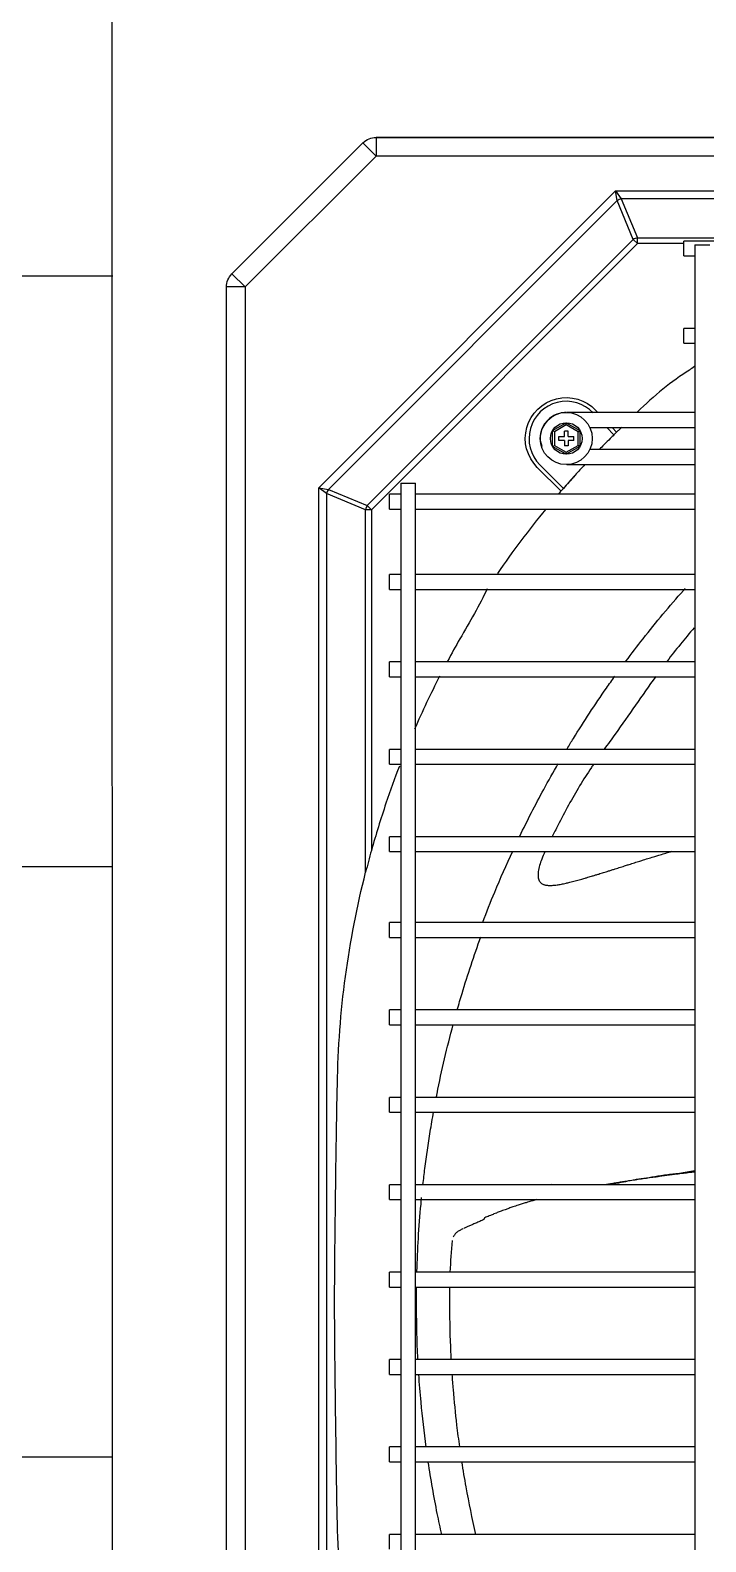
# Model space of a CAD drawing. Extents: x 58467 to 79089, y -33726 to -17391.
# Drawn here: x 72186.26 to 72204.41, y -19129.44 to -19088.81 of the extents above; entities that cross this region are included whole.
import ezdxf

# ---------------------------------------------------------------- set-up
doc = ezdxf.new("R2010")
doc.units = 0
doc.header["$LTSCALE"] = 100
doc.layers.add('BA_elev1', color=7, linetype='Continuous')
doc.layers.add('BA_elev3', color=8, linetype='Continuous')

# ---------------------------------------------------------------- blocks, each defined once
blk = doc.blocks.new('ZSGT')
at = {"color": 3}
for p, q in [((40323.672, -24502.831, -3.539), (40255.667, -24502.831, -3.539)), ((40255.667, -24502.831, -3.539), (40323.719, -24502.831, -3.539)), ((40255.667, -24502.831, -3.539), (40255.667, -24503.331, -3.539)), ((40323.672, -24502.831, -3.539), (40255.667, -24502.831, -3.539)), ((40251.793, -24506.499, -3.539), (40255.314, -24502.977, -3.539)), ((40255.667, -24503.331, -3.539), (40255.314, -24502.977, -3.539)), ((40255.667, -24503.331, -3.539), (40252.146, -24506.852, -3.539)), ((40323.719, -24503.331, -3.539), (40255.667, -24503.331, -3.539)), ((40254.125, -24512.252, -3.539), (40262.103, -24504.271, -3.539)), ((40262.145, -24504.529, -3.539), (40254.383, -24512.295, -3.539)), ((40262.103, -24504.271, -3.539), (40311.158, -24504.271, -3.539)), ((40262.103, -24504.271, -3.539), (40262.255, -24504.483, -3.539)), ((40262.145, -24504.529, -3.539), (40262.103, -24504.271, -3.539)), ((40262.579, -24505.576, -3.539), (40262.145, -24504.529, -3.539)), ((40262.255, -24504.483, -3.539), (40262.689, -24505.531, -3.539)), ((40311.07, -24504.483, -3.539), (40262.255, -24504.483, -3.539)), ((40255.43, -24512.729, -3.539), (40262.579, -24505.576, -3.539)), ((40262.689, -24505.686, -3.539), (40255.54, -24512.838, -3.539)), ((40262.689, -24505.686, -3.539), (40262.579, -24505.576, -3.539)), ((40262.689, -24505.531, -3.539), (40271.369, -24505.531, -3.539)), ((40262.689, -24505.686, -3.539), (40262.689, -24505.531, -3.539)), ((40263.934, -24505.686, -3.539), (40262.689, -24505.686, -3.539)), ((40309.327, -24505.617, -3.539), (40263.934, -24505.617, -3.539)), ((40263.934, -24506.017, -3.539), (40263.934, -24505.617, -3.539)), ((40264.234, -24505.717, -3.539), (40264.234, -24624.08, -3.539)), ((40264.234, -24505.717, -3.539), (40264.434, -24505.717, -3.539)), ((40264.434, -24505.717, -3.539), (40264.634, -24505.717, -3.539)), ((40263.934, -24506.017, -3.539), (40264.234, -24506.017, -3.539)), ((40252.146, -24506.852, -3.539), (40251.793, -24506.499, -3.539)), ((40251.646, -24622.901, -3.539), (40251.646, -24506.852, -3.539)), ((40252.146, -24506.852, -3.539), (40251.646, -24506.852, -3.539)), ((40252.146, -24506.852, -3.539), (40252.146, -24622.901, -3.539)), ((40264.234, -24507.966, -3.539), (40263.934, -24507.966, -3.539)), ((40263.934, -24508.366, -3.539), (40263.934, -24507.966, -3.539)), ((40263.934, -24508.366, -3.539), (40264.234, -24508.366, -3.539)), ((40261.574, -24510.169, -3.539), (40261.628, -24510.226, -3.539)), ((40260.408, -24510.713, -3.539), (40260.776, -24510.5, -3.539)), ((40260.776, -24510.558, -3.539), (40260.458, -24510.742, -3.539)), ((40260.776, -24510.5, -3.539), (40261.144, -24510.713, -3.539)), ((40260.776, -24510.558, -3.539), (40260.776, -24510.5, -3.539)), ((40261.094, -24510.742, -3.539), (40260.776, -24510.558, -3.539)), ((40262.168, -24510.226, -3.539), (40260.792, -24510.226, -3.539)), ((40261.408, -24510.626, -3.539), (40262.168, -24510.626, -3.539)), ((40262.059, -24510.826, -3.539), (40261.869, -24510.626, -3.539)), ((40262.007, -24510.626, -3.539), (40262.13, -24510.756, -3.539)), ((40262.451, -24510.226, -3.539), (40262.168, -24510.226, -3.539)), ((40262.168, -24510.626, -3.539), (40262.451, -24510.626, -3.539)), ((40262.817, -24510.226, -3.539), (40262.451, -24510.226, -3.539)), ((40262.451, -24510.226, -3.539), (40262.451, -24510.226, -3.539)), ((40262.451, -24510.626, -3.539), (40262.817, -24510.626, -3.539)), ((40263.1, -24510.226, -3.539), (40262.817, -24510.226, -3.539)), ((40262.817, -24510.226, -3.539), (40262.817, -24510.226, -3.539)), ((40262.817, -24510.626, -3.539), (40263.1, -24510.626, -3.539)), ((40264.234, -24510.226, -3.539), (40263.1, -24510.226, -3.539)), ((40263.1, -24510.626, -3.539), (40264.234, -24510.626, -3.539)), ((40260.408, -24511.138, -3.539), (40260.408, -24510.713, -3.539)), ((40260.458, -24510.742, -3.539), (40260.408, -24510.713, -3.539)), ((40260.458, -24510.742, -3.539), (40260.458, -24511.109, -3.539)), ((40260.576, -24510.875, -3.539), (40260.726, -24510.875, -3.539)), ((40260.576, -24510.975, -3.539), (40260.576, -24510.875, -3.539)), ((40260.726, -24510.975, -3.539), (40260.576, -24510.975, -3.539)), ((40260.826, -24510.725, -3.539), (40260.726, -24510.725, -3.539)), ((40260.726, -24510.875, -3.539), (40260.726, -24510.725, -3.539)), ((40260.726, -24510.975, -3.539), (40260.726, -24511.125, -3.539)), ((40260.826, -24510.875, -3.539), (40260.826, -24510.725, -3.539)), ((40260.826, -24510.875, -3.539), (40260.976, -24510.875, -3.539)), ((40260.826, -24510.975, -3.539), (40260.826, -24511.125, -3.539)), ((40260.976, -24510.975, -3.539), (40260.826, -24510.975, -3.539)), ((40260.976, -24510.975, -3.539), (40260.976, -24510.875, -3.539)), ((40261.094, -24510.742, -3.539), (40261.144, -24510.713, -3.539)), ((40261.094, -24511.109, -3.539), (40261.094, -24510.742, -3.539)), ((40261.144, -24510.713, -3.539), (40261.144, -24511.138, -3.539)), ((40260.408, -24511.138, -3.539), (40260.458, -24511.109, -3.539)), ((40260.776, -24511.35, -3.539), (40260.408, -24511.138, -3.539)), ((40260.458, -24511.109, -3.539), (40260.776, -24511.293, -3.539)), ((40260.826, -24511.125, -3.539), (40260.726, -24511.125, -3.539)), ((40260.776, -24511.293, -3.539), (40261.094, -24511.109, -3.539)), ((40261.144, -24511.138, -3.539), (40260.776, -24511.35, -3.539)), ((40260.776, -24511.35, -3.539), (40260.776, -24511.293, -3.539)), ((40261.144, -24511.138, -3.539), (40261.094, -24511.109, -3.539)), ((40262.168, -24511.225, -3.539), (40261.408, -24511.225, -3.539)), ((40264.234, -24511.225, -3.539), (40261.863, -24511.225, -3.539)), ((40260.636, -24512.341, -3.539), (40259.998, -24511.703, -3.539)), ((40260.069, -24511.632, -3.539), (40260.701, -24512.265, -3.539)), ((40260.792, -24511.625, -3.539), (40262.168, -24511.625, -3.539)), ((40261.863, -24511.625, -3.539), (40264.234, -24511.625, -3.539)), ((40254.125, -24617.41, -3.539), (40254.125, -24512.252, -3.539)), ((40254.337, -24512.405, -3.539), (40254.125, -24512.252, -3.539)), ((40254.125, -24512.252, -3.539), (40254.383, -24512.295, -3.539)), ((40256.329, -24512.125, -3.539), (40256.329, -24617.58, -3.539)), ((40256.329, -24512.125, -3.539), (40256.529, -24512.125, -3.539)), ((40256.529, -24512.125, -3.539), (40256.729, -24512.125, -3.539)), ((40256.729, -24617.58, -3.539), (40256.729, -24512.125, -3.539)), ((40254.337, -24512.405, -3.539), (40254.337, -24617.258, -3.539)), ((40255.385, -24512.838, -3.539), (40254.337, -24512.405, -3.539)), ((40254.383, -24512.295, -3.539), (40255.43, -24512.729, -3.539)), ((40256.329, -24512.425, -3.539), (40256.029, -24512.425, -3.539)), ((40256.029, -24512.825, -3.539), (40256.029, -24512.425, -3.539)), ((40264.234, -24512.425, -3.539), (40256.729, -24512.425, -3.539)), ((40255.385, -24522.586, -3.539), (40255.385, -24512.838, -3.539)), ((40255.54, -24512.838, -3.539), (40255.385, -24512.838, -3.539)), ((40255.54, -24512.838, -3.539), (40255.43, -24512.729, -3.539)), ((40255.54, -24512.838, -3.539), (40255.54, -24522.001, -3.539)), ((40256.029, -24512.825, -3.539), (40256.329, -24512.825, -3.539)), ((40256.729, -24512.825, -3.539), (40264.234, -24512.825, -3.539)), ((40256.329, -24514.582, -3.539), (40256.029, -24514.582, -3.539)), ((40256.029, -24514.982, -3.539), (40256.029, -24514.582, -3.539)), ((40264.234, -24514.582, -3.539), (40256.729, -24514.582, -3.539)), ((40256.029, -24514.982, -3.539), (40256.329, -24514.982, -3.539)), ((40256.729, -24514.982, -3.539), (40264.234, -24514.982, -3.539)), ((40256.329, -24516.931, -3.539), (40256.029, -24516.931, -3.539)), ((40256.029, -24517.331, -3.539), (40256.029, -24516.931, -3.539)), ((40264.234, -24516.931, -3.539), (40256.729, -24516.931, -3.539)), ((40256.029, -24517.331, -3.539), (40256.329, -24517.331, -3.539)), ((40256.729, -24517.331, -3.539), (40264.234, -24517.331, -3.539)), ((40256.329, -24519.281, -3.539), (40256.029, -24519.281, -3.539)), ((40256.029, -24519.681, -3.539), (40256.029, -24519.281, -3.539)), ((40264.234, -24519.281, -3.539), (40256.729, -24519.281, -3.539)), ((40256.029, -24519.681, -3.539), (40256.329, -24519.681, -3.539)), ((40256.729, -24519.681, -3.539), (40264.234, -24519.681, -3.539)), ((40256.329, -24521.631, -3.539), (40256.029, -24521.631, -3.539)), ((40256.029, -24522.031, -3.539), (40256.029, -24521.631, -3.539)), ((40264.234, -24521.631, -3.539), (40256.729, -24521.631, -3.539)), ((40256.029, -24522.031, -3.539), (40256.329, -24522.031, -3.539)), ((40256.729, -24522.031, -3.539), (40264.234, -24522.031, -3.539)), ((40256.329, -24523.937, -3.539), (40256.029, -24523.937, -3.539)), ((40256.029, -24524.337, -3.539), (40256.029, -24523.937, -3.539)), ((40264.234, -24523.937, -3.539), (40256.729, -24523.937, -3.539)), ((40256.029, -24524.337, -3.539), (40256.329, -24524.337, -3.539)), ((40256.729, -24524.337, -3.539), (40264.234, -24524.337, -3.539)), ((40256.329, -24526.287, -3.539), (40256.029, -24526.287, -3.539)), ((40256.029, -24526.687, -3.539), (40256.029, -24526.287, -3.539)), ((40264.234, -24526.287, -3.539), (40256.729, -24526.287, -3.539)), ((40256.029, -24526.687, -3.539), (40256.329, -24526.687, -3.539)), ((40256.729, -24526.687, -3.539), (40264.234, -24526.687, -3.539)), ((40256.329, -24528.636, -3.539), (40256.029, -24528.636, -3.539)), ((40256.029, -24529.036, -3.539), (40256.029, -24528.636, -3.539)), ((40264.234, -24528.636, -3.539), (40256.729, -24528.636, -3.539)), ((40256.029, -24529.036, -3.539), (40256.329, -24529.036, -3.539)), ((40256.729, -24529.036, -3.539), (40264.234, -24529.036, -3.539)), ((40256.329, -24530.986, -3.539), (40256.029, -24530.986, -3.539)), ((40256.029, -24531.386, -3.539), (40256.029, -24530.986, -3.539)), ((40264.234, -24530.986, -3.539), (40256.729, -24530.986, -3.539)), ((40260.377, -24530.979, -3.539), (40260.364, -24530.986, -3.539)), ((40260.377, -24530.979, -3.539), (40260.377, -24530.986, -3.539)), ((40256.029, -24531.386, -3.539), (40256.329, -24531.386, -3.539)), ((40256.729, -24531.386, -3.539), (40264.234, -24531.386, -3.539)), ((40256.329, -24533.336, -3.539), (40256.029, -24533.336, -3.539)), ((40256.029, -24533.736, -3.539), (40256.029, -24533.336, -3.539)), ((40264.234, -24533.336, -3.539), (40256.729, -24533.336, -3.539)), ((40256.029, -24533.736, -3.539), (40256.329, -24533.736, -3.539)), ((40256.729, -24533.736, -3.539), (40264.234, -24533.736, -3.539)), ((40256.329, -24535.685, -3.539), (40256.029, -24535.685, -3.539)), ((40256.029, -24536.085, -3.539), (40256.029, -24535.685, -3.539)), ((40264.234, -24535.685, -3.539), (40256.729, -24535.685, -3.539)), ((40256.029, -24536.085, -3.539), (40256.329, -24536.085, -3.539)), ((40256.729, -24536.085, -3.539), (40264.234, -24536.085, -3.539)), ((40256.329, -24538.035, -3.539), (40256.029, -24538.035, -3.539)), ((40256.029, -24538.435, -3.539), (40256.029, -24538.035, -3.539)), ((40264.234, -24538.035, -3.539), (40256.729, -24538.035, -3.539)), ((40256.029, -24538.435, -3.539), (40256.329, -24538.435, -3.539)), ((40256.729, -24538.435, -3.539), (40264.234, -24538.435, -3.539)), ((40256.329, -24540.385, -3.539), (40256.029, -24540.385, -3.539)), ((40256.029, -24540.785, -3.539), (40256.029, -24540.385, -3.539)), ((40264.234, -24540.385, -3.539), (40256.729, -24540.385, -3.539))]:
    blk.add_line(p, q, dxfattribs=at)
for radius in [0.7, 0.425, 0.425]:
    blk.add_circle((40260.776, -24510.925, -3.539), radius, dxfattribs=at)
at = {"color": 3, "extrusion": (0, 0, -1)}
for centre, radius, start, end in [((-40255.667, -24503.331, 3.539), 0.5, 45, 90), ((-40252.146, -24506.852, 3.539), 0.5, 0, 45), ((-40260.776, -24510.925, 3.539), 1.1, 315, 136.5506)]:
    blk.add_arc(centre, radius, start, end, dxfattribs=at)
at = {"color": 3}
blk.add_arc((40260.776, -24510.925, -3.539), 1, 43.4494, 225, dxfattribs=at)
for centre, major_axis in [((40262.255, -24504.639, -3.539), (0.203, 0.084)), ((40262.689, -24505.686, -3.539), (0.203, 0.084)), ((40254.493, -24512.405, -3.539), (0.084, 0.203)), ((40255.54, -24512.838, -3.539), (0.084, 0.203))]:
    blk.add_ellipse(centre, major_axis=major_axis, ratio=0.678598, start_param=1.296782, end_param=1.844811, dxfattribs=at)
for points, knots in [([(40264.22, -24508.988, -3.539), (40264.175, -24509.022, -3.539), (40264.131, -24509.057, -3.539), (40263.601, -24509.381, -3.539), (40263.135, -24509.784, -3.539), (40262.687, -24510.21, -3.539)], [0, 0, 0, 0, 0.083758, 0.083758, 1, 1, 1, 1]), ([(40260.776, -24510.226, -3.539), (40260.714, -24510.226, -3.539), (40260.601, -24510.24, -3.539), (40260.407, -24510.316, -3.539), (40260.235, -24510.459, -3.539), (40260.125, -24510.646, -3.539), (40260.074, -24510.83, -3.539), (40260.074, -24510.99, -3.539), (40260.103, -24511.09, -3.539), (40260.118, -24511.127, -3.539)], [0, 0, 0, 0, 0.137261, 0.262101, 0.473405, 0.635419, 0.754104, 0.906211, 1, 1, 1, 1]), ([(40261.958, -24510.925, -3.539), (40261.903, -24510.979, -3.539), (40261.805, -24511.078, -3.539), (40261.708, -24511.177, -3.539), (40261.664, -24511.221, -3.539)], [0, 0, 0, 0, 0.553412, 1, 1, 1, 1]), ([(40261.958, -24510.925, -3.539), (40261.903, -24510.979, -3.539), (40261.805, -24511.078, -3.539), (40261.708, -24511.177, -3.539), (40261.664, -24511.222, -3.539)], [0, 0, 0, 0, 0.55329, 1, 1, 1, 1]), ([(40261.28, -24511.624, -3.539), (40261.19, -24511.72, -3.539), (40260.991, -24511.937, -3.539), (40260.795, -24512.157, -3.539), (40260.688, -24512.28, -3.539)], [0, 0, 0, 0, 0.44696, 1, 1, 1, 1]), ([(40261.28, -24511.624, -3.539), (40261.19, -24511.72, -3.539), (40260.995, -24511.932, -3.539), (40260.804, -24512.147, -3.539), (40260.701, -24512.265, -3.539)], [0, 0, 0, 0, 0.457218, 1, 1, 1, 1]), ([(40258.651, -24514.964, -3.539), (40258.455, -24515.404, -3.539), (40258.179, -24515.854, -3.539), (40257.804, -24516.51, -3.539), (40257.693, -24516.71, -3.539), (40257.585, -24516.912, -3.539)], [0, 0, 0, 0, 0.696314, 0.696314, 1, 1, 1, 1]), ([(40262.38, -24516.911, -3.539), (40262.532, -24516.707, -3.539), (40263.029, -24516.058, -3.539), (40263.566, -24515.412, -3.539), (40263.957, -24514.976, -3.539), (40263.972, -24514.959, -3.539)], [0, 0, 0, 0, 0.302202, 0.97371, 1, 1, 1, 1]), ([(40260.8, -24519.263, -3.539), (40260.855, -24519.172, -3.539), (40261.192, -24518.619, -3.539), (40261.62, -24517.968, -3.539), (40262.009, -24517.42, -3.539), (40262.086, -24517.313, -3.539)], [0, 0, 0, 0, 0.137607, 0.830509, 1, 1, 1, 1]), ([(40263.18, -24517.324, -3.539), (40262.814, -24517.83, -3.539), (40262.371, -24518.491, -3.539), (40261.895, -24519.142, -3.539), (40261.797, -24519.277, -3.539)], [0, 0, 0, 0, 0.792341, 1, 1, 1, 1]), ([(40259.527, -24521.616, -3.539), (40259.732, -24521.192, -3.539), (40260.068, -24520.536, -3.539), (40260.429, -24519.894, -3.539), (40260.562, -24519.665, -3.539)], [0, 0, 0, 0, 0.640117, 1, 1, 1, 1]), ([(40261.513, -24519.679, -3.539), (40261.493, -24519.709, -3.539), (40261.252, -24520.063, -3.539), (40260.925, -24520.611, -3.539), (40260.593, -24521.242, -3.539), (40260.448, -24521.528, -3.539), (40260.398, -24521.628, -3.539)], [0, 0, 0, 0, 0.048306, 0.574929, 0.852045, 1, 1, 1, 1]), ([(40258.533, -24523.927, -3.539), (40258.636, -24523.655, -3.539), (40258.891, -24523.012, -3.539), (40259.169, -24522.38, -3.539), (40259.337, -24522.016, -3.539)], [0, 0, 0, 0, 0.42049, 1, 1, 1, 1]), ([(40260.205, -24522.029, -3.539), (40260.174, -24522.097, -3.539), (40260.098, -24522.271, -3.539), (40260.023, -24522.5, -3.539), (40260.014, -24522.703, -3.539), (40260.038, -24522.794, -3.539), (40260.074, -24522.852, -3.539), (40260.119, -24522.896, -3.539), (40260.159, -24522.914, -3.539), (40260.19, -24522.922, -3.539)], [0, 0, 0, 0, 0.219395, 0.55496, 0.6933, 0.812497, 0.863417, 0.908725, 1, 1, 1, 1]), ([(40260.177, -24522.918, -3.539), (40260.192, -24522.923, -3.539), (40260.217, -24522.929, -3.539), (40260.248, -24522.934, -3.539), (40260.293, -24522.938, -3.539), (40260.33, -24522.939, -3.539), (40260.373, -24522.939, -3.539), (40260.425, -24522.936, -3.539), (40260.47, -24522.932, -3.539), (40260.53, -24522.924, -3.539), (40260.582, -24522.916, -3.539), (40260.645, -24522.905, -3.539), (40260.705, -24522.893, -3.539), (40260.782, -24522.876, -3.539), (40260.861, -24522.858, -3.539), (40260.942, -24522.838, -3.539), (40261.015, -24522.819, -3.539), (40261.088, -24522.799, -3.539), (40261.176, -24522.774, -3.539), (40261.267, -24522.748, -3.539), (40261.374, -24522.717, -3.539), (40261.469, -24522.688, -3.539), (40261.566, -24522.658, -3.539), (40261.665, -24522.628, -3.539), (40261.78, -24522.592, -3.539), (40261.898, -24522.555, -3.539), (40262.003, -24522.522, -3.539), (40262.109, -24522.488, -3.539), (40262.232, -24522.449, -3.539), (40262.358, -24522.409, -3.539), (40262.481, -24522.37, -3.539), (40262.609, -24522.329, -3.539), (40262.739, -24522.288, -3.539), (40262.871, -24522.247, -3.539), (40263.005, -24522.205, -3.539), (40263.142, -24522.164, -3.539), (40263.28, -24522.122, -3.539), (40263.418, -24522.08, -3.539), (40263.536, -24522.045, -3.539), (40263.602, -24522.025, -3.539), (40263.616, -24522.021, -3.539)], [0, 0, 0, 0, 0.033229, 0.055763, 0.078298, 0.100832, 0.123366, 0.145901, 0.168435, 0.19097, 0.213504, 0.236039, 0.258573, 0.281107, 0.314909, 0.337443, 0.359978, 0.382512, 0.405047, 0.438848, 0.461383, 0.495184, 0.517719, 0.540253, 0.574055, 0.607857, 0.630391, 0.652925, 0.686727, 0.720529, 0.743063, 0.776865, 0.810667, 0.833201, 0.867003, 0.900804, 0.923339, 0.95714, 0.990942, 1, 1, 1, 1]), ([(40254.549, -24534.136, -3.539), (40254.556, -24533.161, -3.539), (40254.565, -24532.186, -3.539), (40254.59, -24530.236, -3.539), (40254.603, -24529.261, -3.539), (40254.636, -24527.799, -3.539), (40254.655, -24527.311, -3.539), (40254.728, -24526.343, -3.539), (40254.779, -24525.863, -3.539), (40254.971, -24524.437, -3.539), (40255.153, -24523.503, -3.539), (40255.385, -24522.586, -3.539)], [0, 0, 0, 0, 0.25, 0.25, 0.5, 0.5, 0.625, 0.625, 0.75, 0.75, 1, 1, 1, 1]), ([(40257.848, -24526.281, -3.539), (40257.889, -24526.136, -3.539), (40258.082, -24525.478, -3.539), (40258.297, -24524.827, -3.539), (40258.479, -24524.325, -3.539)], [0, 0, 0, 0, 0.22069, 1, 1, 1, 1]), ([(40257.285, -24528.636, -3.539), (40257.291, -24528.603, -3.539), (40257.421, -24527.946, -3.539), (40257.573, -24527.293, -3.539), (40257.738, -24526.679, -3.539)], [0, 0, 0, 0, 0.049766, 1, 1, 1, 1]), ([(40256.926, -24530.984, -3.539), (40256.942, -24530.839, -3.539), (40256.999, -24530.362, -3.539), (40257.092, -24529.711, -3.539), (40257.179, -24529.208, -3.539), (40257.21, -24529.032, -3.539)], [0, 0, 0, 0, 0.222526, 0.729479, 1, 1, 1, 1]), ([(40264.234, -24530.644, -3.539), (40264.204, -24530.647, -3.539), (40264.113, -24530.658, -3.539), (40263.993, -24530.672, -3.539), (40263.841, -24530.691, -3.539), (40263.704, -24530.708, -3.539), (40263.552, -24530.728, -3.539), (40263.415, -24530.746, -3.539), (40263.28, -24530.764, -3.539), (40263.132, -24530.784, -3.539), (40263.001, -24530.803, -3.539), (40262.855, -24530.824, -3.539), (40262.739, -24530.841, -3.539), (40262.594, -24530.863, -3.539), (40262.465, -24530.882, -3.539), (40262.321, -24530.905, -3.539), (40262.192, -24530.926, -3.539), (40262.063, -24530.947, -3.539), (40261.943, -24530.967, -3.539), (40261.867, -24530.981, -3.539), (40261.834, -24530.986, -3.539)], [0, 0, 0, 0, 0.03653, 0.110211, 0.147051, 0.220732, 0.275993, 0.331254, 0.386515, 0.441776, 0.515457, 0.552298, 0.625979, 0.66282, 0.736501, 0.791762, 0.847023, 0.902283, 0.957544, 1, 1, 1, 1]), ([(40264.235, -24530.618, -3.539), (40264.216, -24530.62, -3.539), (40264.056, -24530.64, -3.539), (40263.853, -24530.681, -3.539), (40263.59, -24530.708, -3.539), (40263.34, -24530.74, -3.539), (40263.076, -24530.787, -3.539), (40262.854, -24530.822, -3.539), (40262.668, -24530.847, -3.539), (40262.501, -24530.874, -3.539), (40262.298, -24530.921, -3.539), (40262.086, -24530.955, -3.539), (40261.94, -24530.977, -3.539), (40261.888, -24530.986, -3.539), (40261.885, -24530.986, -3.539)], [0, 0, 0, 0, 0.022704, 0.188294, 0.255944, 0.328946, 0.48653, 0.631631, 0.688105, 0.734898, 0.828723, 0.938324, 0.99671, 1, 1, 1, 1]), ([(40256.762, -24533.335, -3.539), (40256.763, -24533.328, -3.539), (40256.771, -24533.026, -3.539), (40256.799, -24532.415, -3.539), (40256.849, -24531.754, -3.539), (40256.884, -24531.389, -3.539), (40256.89, -24531.331, -3.539)], [0, 0, 0, 0, 0.009862, 0.452008, 0.912782, 1, 1, 1, 1]), ([(40259.982, -24531.386, -3.539), (40259.948, -24531.395, -3.539), (40259.878, -24531.415, -3.539), (40259.783, -24531.442, -3.539), (40259.688, -24531.471, -3.539), (40259.59, -24531.501, -3.539), (40259.494, -24531.532, -3.539), (40259.41, -24531.559, -3.539), (40259.328, -24531.587, -3.539), (40259.235, -24531.62, -3.539), (40259.143, -24531.653, -3.539), (40259.064, -24531.682, -3.539), (40258.986, -24531.712, -3.539), (40258.91, -24531.741, -3.539), (40258.823, -24531.776, -3.539), (40258.749, -24531.806, -3.539), (40258.677, -24531.836, -3.539), (40258.616, -24531.861, -3.539), (40258.555, -24531.886, -3.539), (40258.582, -24531.915, -3.539), (40258.515, -24531.944, -3.539), (40258.45, -24531.972, -3.539), (40258.398, -24531.994, -3.539), (40258.343, -24532.018, -3.539), (40258.297, -24532.038, -3.539), (40258.243, -24532.062, -3.539), (40258.202, -24532.08, -3.539), (40258.155, -24532.1, -3.539), (40258.114, -24532.118, -3.539), (40258.079, -24532.134, -3.539), (40258.041, -24532.15, -3.539), (40258.026, -24532.157, -3.539), (40258.021, -24532.159, -3.539)], [0, 0, 0, 0, 0.039009, 0.083366, 0.112937, 0.157294, 0.201651, 0.231222, 0.260794, 0.305151, 0.349508, 0.379079, 0.40865, 0.453007, 0.482579, 0.526936, 0.556507, 0.586078, 0.61565, 0.645221, 0.689578, 0.71915, 0.748721, 0.778292, 0.807864, 0.837435, 0.867006, 0.896578, 0.926149, 0.95572, 0.985292, 1, 1, 1, 1]), ([(40258.001, -24532.168, -3.539), (40257.969, -24532.185, -3.539), (40257.905, -24532.221, -3.539), (40257.831, -24532.262, -3.539), (40257.782, -24532.317, -3.539), (40257.748, -24532.368, -3.539), (40257.734, -24532.396, -3.539)], [0, 0, 0, 0, 0.181976, 0.413188, 0.708779, 1, 1, 1, 1]), ([(40257.64, -24533.737, -3.539), (40257.637, -24533.907, -3.539), (40257.637, -24534.494, -3.539), (40257.652, -24535.143, -3.539), (40257.676, -24535.621, -3.539), (40257.679, -24535.686, -3.539)], [0, 0, 0, 0, 0.25942, 0.898801, 1, 1, 1, 1]), ([(40255.449, -24545.935, -3.539), (40255.197, -24544.979, -3.539), (40255.002, -24544.014, -3.539), (40254.796, -24542.553, -3.539), (40254.742, -24542.064, -3.539), (40254.662, -24541.082, -3.539), (40254.639, -24540.588, -3.539), (40254.614, -24539.597, -3.539), (40254.608, -24539.1, -3.539), (40254.592, -24538.108, -3.539), (40254.585, -24537.612, -3.539), (40254.565, -24536.123, -3.539), (40254.556, -24535.129, -3.539), (40254.549, -24534.136, -3.539)], [0, 0, 0, 0, 0.25, 0.25, 0.375, 0.375, 0.5, 0.5, 0.625, 0.625, 0.75, 0.75, 1, 1, 1, 1]), ([(40256.79, -24535.687, -3.539), (40256.786, -24535.609, -3.539), (40256.762, -24535.102, -3.539), (40256.756, -24534.594, -3.539), (40256.75, -24534.165, -3.539)], [0, 0, 0, 0, 0.15493, 1, 1, 1, 1]), ([(40257.012, -24538.04, -3.539), (40256.957, -24537.636, -3.539), (40256.883, -24536.986, -3.539), (40256.83, -24536.334, -3.539), (40256.814, -24536.088, -3.539)], [0, 0, 0, 0, 0.622175, 1, 1, 1, 1]), ([(40257.704, -24536.086, -3.539), (40257.713, -24536.22, -3.539), (40257.748, -24536.674, -3.539), (40257.813, -24537.323, -3.539), (40257.879, -24537.839, -3.539), (40257.907, -24538.035, -3.539)], [0, 0, 0, 0, 0.205527, 0.696848, 1, 1, 1, 1]), ([(40257.429, -24540.39, -3.539), (40257.388, -24540.202, -3.539), (40257.252, -24539.555, -3.539), (40257.138, -24538.904, -3.539), (40257.069, -24538.44, -3.539)], [0, 0, 0, 0, 0.290991, 1, 1, 1, 1]), ([(40257.965, -24538.435, -3.539), (40258, -24538.659, -3.539), (40258.108, -24539.309, -3.539), (40258.24, -24539.959, -3.539), (40258.337, -24540.385, -3.539)], [0, 0, 0, 0, 0.345093, 1, 1, 1, 1])]:
    blk.add_open_spline(points, degree=3, knots=knots, dxfattribs=at)
for points in [[(40262.265, -24510.622, -3.539), (40262.244, -24510.644, -3.539), (40262.222, -24510.667, -3.539), (40262.2, -24510.689, -3.539)], [(40262.059, -24510.826, -3.539), (40262.025, -24510.859, -3.539), (40261.992, -24510.892, -3.539), (40261.958, -24510.925, -3.539)], [(40262.073, -24510.812, -3.539), (40262.057, -24510.828, -3.539), (40262.04, -24510.844, -3.539), (40262.024, -24510.86, -3.539)], [(40262.13, -24510.756, -3.539), (40262.107, -24510.779, -3.539), (40262.083, -24510.803, -3.539), (40262.059, -24510.826, -3.539)], [(40262.2, -24510.689, -3.539), (40262.177, -24510.711, -3.539), (40262.154, -24510.734, -3.539), (40262.13, -24510.756, -3.539)], [(40260.635, -24512.34, -3.539), (40260.611, -24512.368, -3.539), (40260.587, -24512.396, -3.539), (40260.563, -24512.424, -3.539)], [(40260.701, -24512.265, -3.539), (40260.679, -24512.29, -3.539), (40260.658, -24512.315, -3.539), (40260.636, -24512.341, -3.539)], [(40260.228, -24512.823, -3.539), (40259.769, -24513.382, -3.539), (40259.334, -24513.96, -3.539), (40258.925, -24514.556, -3.539)], [(40264.213, -24516.014, -3.539), (40263.963, -24516.306, -3.539), (40263.72, -24516.605, -3.539), (40263.485, -24516.912, -3.539)], [(40257.373, -24517.316, -3.539), (40257.133, -24517.784, -3.539), (40256.909, -24518.259, -3.539), (40256.699, -24518.741, -3.539)], [(40256.292, -24519.731, -3.539), (40256.165, -24520.062, -3.539), (40256.045, -24520.395, -3.539), (40255.931, -24520.732, -3.539)], [(40255.931, -24520.732, -3.539), (40255.79, -24521.152, -3.539), (40255.659, -24521.575, -3.539), (40255.54, -24522.001, -3.539)], [(40255.54, -24522.001, -3.539), (40255.486, -24522.197, -3.539), (40255.433, -24522.394, -3.539), (40255.385, -24522.586, -3.539)], [(40257.712, -24532.482, -3.539), (40257.684, -24532.768, -3.539), (40257.663, -24533.053, -3.539), (40257.651, -24533.336, -3.539)], [(40256.75, -24534.165, -3.539), (40256.752, -24534.022, -3.539), (40256.753, -24533.879, -3.539), (40256.755, -24533.735, -3.539)]]:
    blk.add_open_spline(points, degree=3, dxfattribs=at)

msp = doc.modelspace()

# ---------------------------------------------------------------- hatches: boundary and pattern name
at = {"layer": 'BA_elev3'}
h = msp.add_hatch(dxfattribs=at)
h.set_pattern_fill('LINE', color=256, scale=5)
h.set_pattern_definition([(0, (21566.486, 12448.205), (0, 15.875), [])])
h.paths.add_polyline_path([(71842.371, -20697.113), (72188.669, -20697.087), (72188.677, -19256.094), (72188.477, -19255.973), (72188.477, -19077.06), (72426.468, -19077.06), (72426.468, -18875.803), (71842.371, -18839.031)])

# ---------------------------------------------------------------- linework, layer by layer
at = {"layer": 'BA_elev1'}
msp.add_lwpolyline([(70804.368, -21036.054), (71151.069, -21036.054), (71151.069, -21036.103), (71268.426, -21036.054), (71268.426, -20947.272), (71542.438, -20947.274), (71542.438, -21036.058), (71846.439, -21036.06), (72188.669, -20701.954), (72188.669, -19744.886), (72188.669, -19744.886), (72188.669, -19563.551), (72188.669, -19563.551), (72188.677, -19256.094), (72188.492, -19255.973), (72188.462, -19077.06), (72426.468, -19077.06), (72426.468, -18875.803), (71842.371, -18839.031), (71842.371, -18839.031)], dxfattribs=at)

# ---------------------------------------------------------------- block references
msp.add_blockref('ZSGT', (31939.888, 5411.143))

doc.saveas('drawing.dxf')
